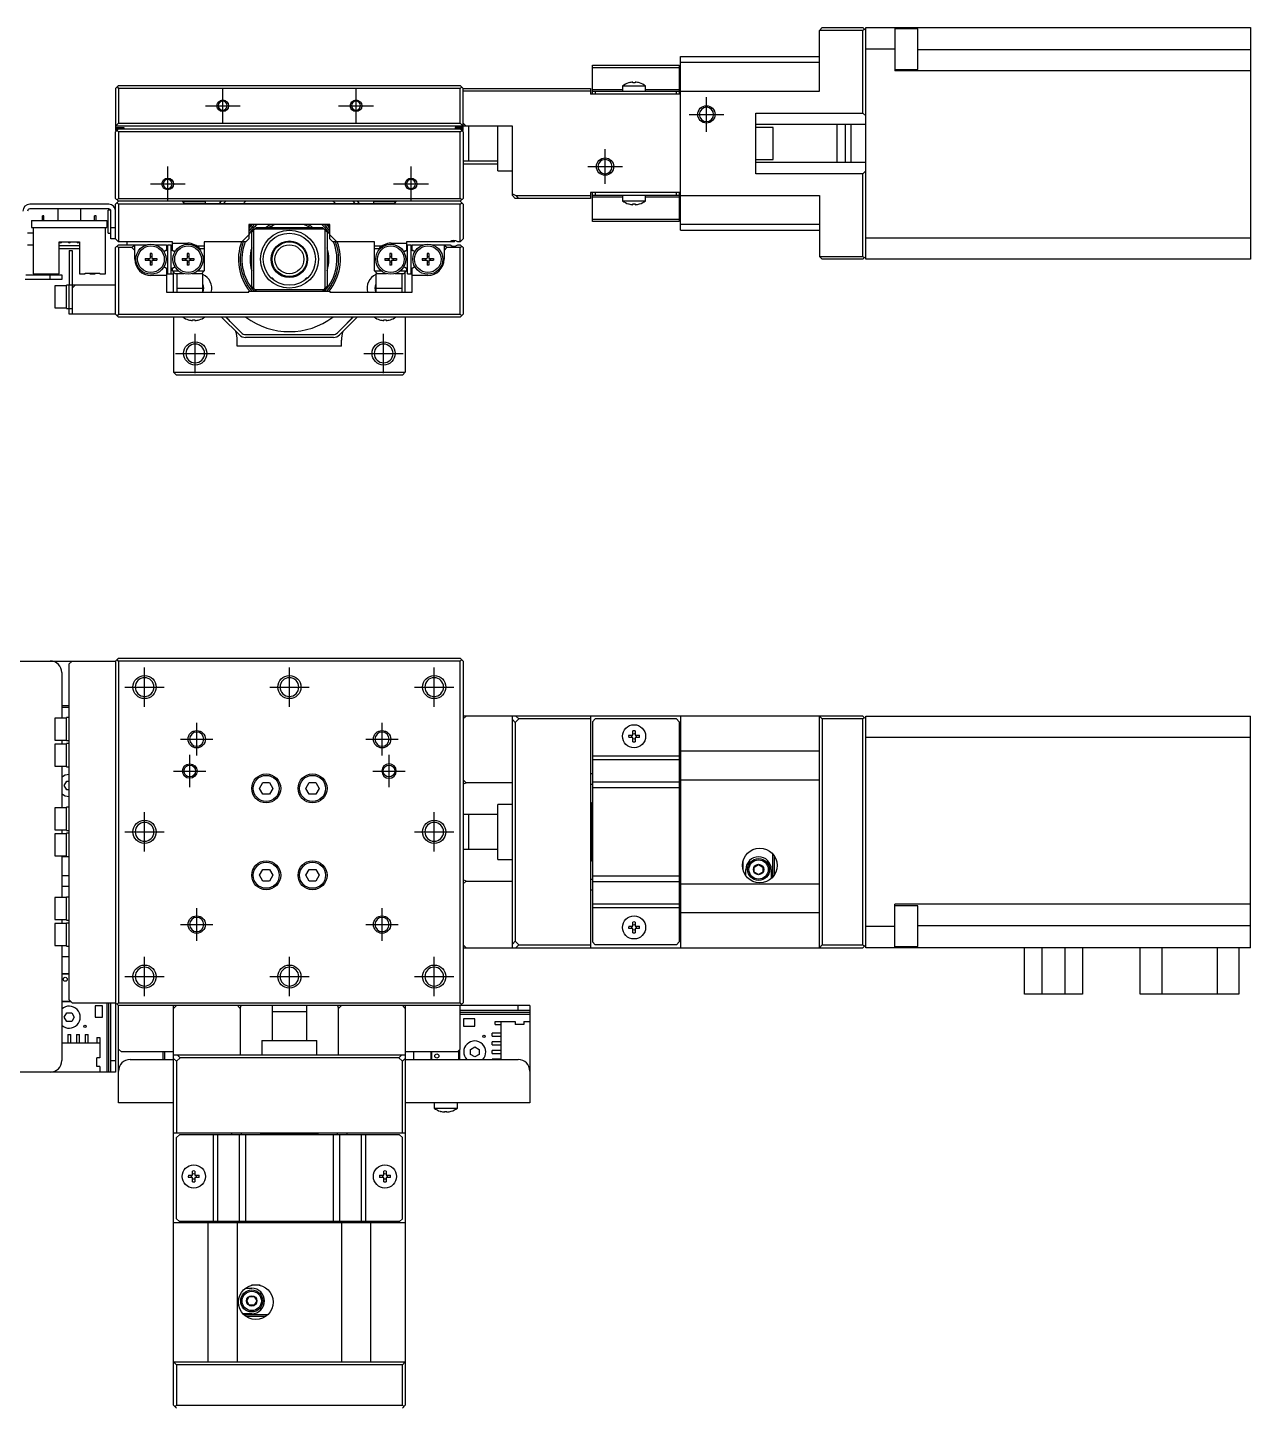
# Model space of a CAD drawing. Extents: x 0 to 697, y -8 to 431.
# Drawn here: x 106.3 to 317.4, y 192.5 to 430.7 of the extents above; entities that cross this region are included whole.
import ezdxf

# ---------------------------------------------------------------- set-up
doc = ezdxf.new("R2010")
doc.units = 0
doc.header["$LTSCALE"] = 0.5
doc.linetypes.add('CENTER', pattern=[50.8, 31.75, -6.35, 6.35, -6.35])
for name, color, linetype in [('MSM_CENTER', 1, 'CENTER'), ('MSM_CONTINUOUS', 7, 'CONTINUOUS'), ('MSM_NARROW', 5, 'CONTINUOUS')]:
    doc.layers.add(name, color=color, linetype=linetype)

msp = doc.modelspace()

# ---------------------------------------------------------------- linework, layer by layer
at = {"layer": 'MSM_CENTER'}
for p, q in [((140.02, 414.23), (140.02, 420.23)), ((163.02, 414.23), (163.02, 420.23)), ((137.02, 417.23), (143.02, 417.23)), ((160.02, 417.23), (166.02, 417.23)), ((223.52, 412.73), (223.52, 418.73)), ((220.52, 415.73), (226.52, 415.73)), ((206.02, 403.73), (206.02, 409.73)), ((130.52, 400.73), (130.52, 406.73)), ((172.52, 400.73), (172.52, 406.73)), ((203.02, 406.73), (209.02, 406.73)), ((127.52, 403.73), (133.52, 403.73)), ((169.52, 403.73), (175.52, 403.73)), ((135.26, 371.06), (135.26, 377.86)), ((167.79, 371.06), (167.79, 377.86)), ((131.86, 374.46), (138.66, 374.46)), ((164.39, 374.46), (171.19, 374.46)), ((126.52, 313.46), (126.52, 320.26)), ((151.52, 313.46), (151.52, 320.26)), ((176.52, 313.46), (176.52, 320.26)), ((123.12, 316.86), (129.92, 316.86)), ((148.12, 316.86), (154.92, 316.86)), ((173.12, 316.86), (179.92, 316.86)), ((135.52, 305.06), (135.52, 310.66)), ((167.52, 305.06), (167.52, 310.66)), ((132.72, 307.86), (138.32, 307.86)), ((164.72, 307.86), (170.32, 307.86)), ((134.32, 299.56), (134.32, 305.16)), ((168.72, 299.56), (168.72, 305.16)), ((131.52, 302.36), (137.12, 302.36)), ((165.92, 302.36), (171.52, 302.36)), ((126.52, 288.46), (126.52, 295.26)), ((176.52, 288.46), (176.52, 295.26)), ((123.12, 291.86), (129.92, 291.86)), ((173.12, 291.86), (179.92, 291.86)), ((135.52, 273.06), (135.52, 278.66)), ((167.52, 273.06), (167.52, 278.66)), ((132.72, 275.86), (138.32, 275.86)), ((164.72, 275.86), (170.32, 275.86)), ((126.52, 263.46), (126.52, 270.26)), ((151.52, 263.46), (151.52, 270.26)), ((176.52, 263.46), (176.52, 270.26)), ((123.12, 266.86), (129.92, 266.86)), ((148.12, 266.86), (154.92, 266.86)), ((173.12, 266.86), (179.92, 266.86))]:
    msp.add_line(p, q, dxfattribs=at)
at = {"layer": 'MSM_CONTINUOUS'}
for p, q in [((243.52, 430.73), (243.02, 430.23)), ((250.52, 430.23), (243.02, 430.23)), ((243.02, 419.73), (243.02, 430.23)), ((243.52, 430.73), (250.52, 430.73)), ((251.02, 430.23), (250.52, 430.73)), ((250.52, 430.23), (250.77, 430.48)), ((250.52, 415.98), (250.52, 430.23)), ((251.02, 390.73), (251.02, 430.73)), ((251.02, 430.73), (317.42, 430.73)), ((256.02, 430.73), (256.02, 423.24)), ((260.02, 430.49), (256.02, 430.49)), ((260.02, 423.49), (260.02, 430.49)), ((317.42, 430.73), (317.42, 390.73)), ((256.02, 427.03), (251.02, 427.03)), ((260.02, 426.94), (317.42, 426.94)), ((203.82, 419.23), (203.82, 424.23)), ((203.82, 424.23), (218.82, 424.23)), ((218.82, 424.23), (218.82, 419.23)), ((219.02, 395.73), (219.02, 425.73)), ((219.02, 425.73), (243.02, 425.73)), ((219.02, 424.73), (243.02, 424.73)), ((218.82, 423.79), (203.82, 423.79)), ((256.02, 423.49), (260.02, 423.49)), ((317.42, 423.24), (256.02, 423.24)), ((121.52, 420.23), (122.02, 420.73)), ((121.52, 420.23), (121.52, 413.03)), ((121.77, 420.48), (122.02, 420.23)), ((122.02, 420.73), (181.02, 420.73)), ((122.02, 420.23), (122.02, 414.23)), ((181.02, 420.23), (122.02, 420.23)), ((181.52, 420.23), (181.02, 420.73)), ((181.02, 420.23), (181.27, 420.48)), ((181.02, 414.23), (181.02, 420.23)), ((181.52, 413.03), (181.52, 420.23)), ((181.52, 420.23), (203.52, 420.23)), ((203.52, 419.73), (181.52, 419.73)), ((203.52, 420.23), (203.52, 419.23)), ((203.82, 420.02), (209.02, 420.02)), ((203.82, 419.73), (218.82, 419.73)), ((204.32, 419.73), (204.32, 419.23)), ((213.02, 420.62), (209.02, 420.62)), ((209.02, 420.62), (209.02, 419.73)), ((210.1, 421.18), (210.07, 421.18)), ((210.82, 421.18), (210.82, 421.31)), ((211.22, 421.18), (210.82, 421.18)), ((211.22, 421.31), (211.22, 421.18)), ((211.97, 421.18), (211.95, 421.18)), ((213.02, 419.73), (213.02, 420.62)), ((213.02, 420.02), (218.82, 420.02)), ((218.32, 419.23), (218.32, 419.73)), ((219.02, 419.73), (243.02, 419.73)), ((219.02, 419.23), (203.52, 419.23)), ((232.02, 415.98), (250.52, 415.98)), ((232.02, 405.48), (232.02, 415.98)), ((251.02, 415.48), (250.52, 415.98)), ((122.02, 414.23), (121.52, 413.73)), ((190.02, 413.73), (121.52, 413.73)), ((121.52, 413.5), (122.92, 413.5)), ((121.52, 412.73), (122.02, 413.23)), ((121.62, 412.93), (121.52, 413.03)), ((121.52, 401.23), (121.52, 412.73)), ((121.62, 412.83), (121.62, 413.03)), ((121.77, 412.98), (122.02, 412.73)), ((122.62, 413.33), (121.92, 413.33)), ((121.92, 413.33), (121.92, 413.13)), ((122.02, 414.23), (181.02, 414.23)), ((122.02, 413.23), (181.02, 413.23)), ((122.02, 412.73), (122.02, 401.23)), ((181.02, 412.73), (122.02, 412.73)), ((122.62, 413.23), (122.62, 413.33)), ((122.92, 413.5), (122.92, 413.23)), ((181.52, 413.5), (180.12, 413.5)), ((180.12, 413.5), (180.12, 413.23)), ((181.12, 413.33), (180.42, 413.33)), ((180.42, 413.33), (180.42, 413.23)), ((181.52, 413.73), (181.02, 414.23)), ((181.52, 412.73), (181.02, 413.23)), ((181.02, 412.73), (181.27, 412.98)), ((181.02, 401.23), (181.02, 412.73)), ((181.12, 413.13), (181.12, 413.33)), ((181.52, 413.03), (181.42, 412.93)), ((181.42, 413.03), (181.42, 412.83)), ((182.02, 413.73), (181.52, 414.23)), ((181.52, 412.73), (181.52, 401.23)), ((182.52, 407.73), (182.52, 413.73)), ((187.52, 405.98), (187.52, 413.73)), ((190.02, 401.73), (190.02, 413.73)), ((251.02, 413.98), (232.02, 413.98)), ((235.02, 413.48), (232.02, 413.48)), ((235.02, 407.98), (235.02, 413.48)), ((246.02, 413.98), (246.02, 407.48)), ((247.52, 407.48), (247.52, 413.98)), ((248.52, 407.48), (248.52, 413.98)), ((181.52, 407.73), (187.52, 407.73)), ((232.02, 407.98), (235.02, 407.98)), ((232.02, 407.48), (251.02, 407.48)), ((181.52, 407.23), (187.52, 407.23)), ((187.52, 405.98), (190.02, 405.98)), ((250.52, 405.48), (232.02, 405.48)), ((250.52, 405.48), (251.02, 405.98)), ((250.52, 391.23), (250.52, 405.48)), ((122.02, 400.73), (121.52, 401.23)), ((121.52, 400.23), (122.02, 400.73)), ((122.02, 401.23), (121.77, 400.98)), ((121.77, 400.48), (122.02, 400.23)), ((122.02, 401.23), (181.02, 401.23)), ((181.02, 400.73), (122.02, 400.73)), ((133.02, 400.73), (133.37, 400.38)), ((137.02, 400.62), (133.13, 400.62)), ((133.37, 400.38), (169.67, 400.38)), ((137.02, 400.38), (137.02, 400.62)), ((139.47, 400.38), (139.82, 400.73)), ((140.52, 400.73), (140.17, 400.38)), ((162.87, 400.38), (162.52, 400.73)), ((163.23, 400.73), (163.58, 400.38)), ((169.92, 400.62), (166.02, 400.62)), ((166.02, 400.62), (166.02, 400.38)), ((169.67, 400.38), (170.02, 400.73)), ((181.27, 400.98), (181.02, 401.23)), ((181.02, 400.73), (181.52, 401.23)), ((181.02, 400.73), (181.52, 400.23)), ((181.02, 400.23), (181.27, 400.48)), ((190.02, 402.03), (190.64, 401.73)), ((190.52, 401.23), (190.02, 401.73)), ((203.52, 401.23), (190.52, 401.23)), ((190.64, 401.73), (203.52, 401.73)), ((190.64, 401.73), (191.14, 401.23)), ((219.02, 402.23), (203.52, 402.23)), ((203.52, 402.23), (203.52, 401.23)), ((203.82, 397.23), (203.82, 402.23)), ((218.82, 401.73), (203.82, 401.73)), ((209.02, 401.43), (203.82, 401.43)), ((204.32, 402.23), (204.32, 401.73)), ((209.02, 401.73), (209.02, 400.83)), ((209.02, 400.83), (213.02, 400.83)), ((210.07, 400.27), (210.1, 400.27)), ((210.82, 400.27), (211.22, 400.27)), ((210.82, 400.14), (210.82, 400.27)), ((211.22, 400.27), (211.22, 400.14)), ((211.95, 400.27), (211.97, 400.27)), ((213.02, 400.83), (213.02, 401.73)), ((218.82, 401.43), (213.02, 401.43)), ((218.32, 401.73), (218.32, 402.23)), ((218.82, 402.23), (218.82, 397.23)), ((219.02, 401.73), (243.02, 401.73)), ((243.02, 401.73), (243.02, 391.23)), ((120.32, 400.23), (106.72, 400.23)), ((120.32, 399.43), (106.72, 399.43)), ((108.9, 397.43), (108.9, 398.23)), ((109.15, 398.23), (108.9, 398.23)), ((109.15, 397.43), (109.15, 398.23)), ((111.52, 399.43), (111.52, 397.43)), ((115.52, 397.43), (115.52, 399.43)), ((117.9, 397.43), (117.9, 398.23)), ((118.15, 398.23), (117.9, 398.23)), ((118.15, 397.43), (118.15, 398.23)), ((120.22, 395.23), (120.22, 399.23)), ((120.67, 399.23), (120.22, 399.23)), ((120.72, 394.23), (120.72, 399.03)), ((121.52, 394.23), (121.52, 400.23)), ((122.02, 400.23), (122.02, 393.73)), ((181.02, 400.23), (122.02, 400.23)), ((181.02, 393.73), (181.02, 400.23)), ((181.52, 400.23), (181.52, 394.23)), ((107.02, 397.43), (107.02, 396.23)), ((107.02, 397.43), (120.02, 397.43)), ((107.02, 396.23), (120.02, 396.23)), ((107.27, 396.23), (107.27, 388.23)), ((119.77, 388.23), (119.77, 396.23)), ((120.02, 397.43), (120.02, 396.23)), ((120.72, 396.23), (121.52, 396.23)), ((158.52, 396.73), (144.52, 396.73)), ((144.52, 396.73), (144.52, 394.23)), ((145.02, 395.43), (145.32, 395.73)), ((145.52, 395.93), (145.32, 395.73)), ((145.32, 395.73), (145.32, 385.73)), ((145.52, 395.93), (145.82, 396.23)), ((157.52, 395.93), (145.52, 395.93)), ((145.82, 396.23), (157.22, 396.23)), ((157.22, 396.23), (157.52, 395.93)), ((157.72, 395.73), (157.52, 395.93)), ((157.72, 385.73), (157.72, 395.73)), ((157.72, 395.73), (158.02, 395.43)), ((158.52, 394.23), (158.52, 396.73)), ((203.82, 397.67), (218.82, 397.67)), ((218.82, 397.23), (203.82, 397.23)), ((243.02, 396.73), (219.02, 396.73)), ((219.02, 395.73), (243.02, 395.73)), ((107.27, 395.23), (106.32, 395.23)), ((106.32, 393.23), (107.27, 393.23)), ((111.77, 393.73), (115.27, 393.73)), ((111.77, 388.23), (111.77, 393.73)), ((115.27, 393.73), (115.27, 388.23)), ((120.22, 395.23), (120.72, 395.23)), ((121.52, 394.23), (120.72, 394.23)), ((122.02, 393.73), (121.52, 394.23)), ((121.52, 392.73), (122.02, 393.23)), ((131.32, 393.73), (122.02, 393.73)), ((122.02, 393.23), (126.91, 393.23)), ((123.52, 393.23), (123.52, 393.73)), ((124.82, 390.73), (124.82, 393.23)), ((128.34, 393.23), (130.32, 393.23)), ((130.32, 393.23), (130.32, 392.28)), ((130.52, 388.23), (130.52, 393.23)), ((130.52, 393.23), (131.12, 393.23)), ((131.12, 388.23), (131.12, 393.23)), ((131.32, 392.28), (131.32, 393.73)), ((131.32, 393.5), (133.98, 393.5)), ((144.02, 393.73), (136.82, 393.73)), ((136.82, 393.73), (136.82, 388.73)), ((143.32, 393.73), (144.52, 394.93)), ((144.52, 394.23), (144.02, 393.73)), ((145.02, 386.03), (145.02, 395.43)), ((158.02, 395.43), (158.02, 386.03)), ((158.52, 394.93), (159.73, 393.73)), ((159.02, 393.73), (158.52, 394.23)), ((166.22, 393.73), (159.02, 393.73)), ((166.22, 388.73), (166.22, 393.73)), ((169.07, 393.5), (171.72, 393.5)), ((180.02, 393.73), (171.72, 393.73)), ((171.72, 393.73), (171.72, 392.28)), ((171.92, 388.23), (171.92, 393.23)), ((171.92, 393.23), (172.52, 393.23)), ((172.52, 388.23), (172.52, 393.23)), ((172.72, 392.28), (172.72, 393.23)), ((172.72, 393.23), (174.71, 393.23)), ((176.14, 393.23), (179.26, 393.23)), ((178.22, 393.23), (178.22, 390.73)), ((180.02, 393.73), (180.02, 393.97)), ((181.02, 393.73), (180.59, 393.73)), ((180.59, 393.23), (181.02, 393.23)), ((181.52, 394.23), (181.02, 393.73)), ((181.02, 393.23), (181.52, 392.73)), ((251.02, 394.43), (317.42, 394.43)), ((115.27, 393.03), (111.77, 393.03)), ((115.27, 392.53), (111.77, 392.53)), ((113.52, 392.23), (114.02, 392.23)), ((113.52, 392.23), (113.52, 386.23)), ((114.02, 392.23), (114.02, 381.23)), ((121.52, 381.23), (121.52, 392.73)), ((121.77, 392.98), (122.02, 392.73)), ((122.02, 392.73), (122.02, 381.23)), ((124.32, 392.73), (122.02, 392.73)), ((124.82, 393.08), (124.32, 392.73)), ((124.32, 392.73), (124.82, 392.23)), ((126.62, 390.87), (127.42, 390.87)), ((126.62, 390.87), (126.62, 390.58)), ((127.15, 390.87), (127.15, 390.58)), ((127.77, 391.73), (127.48, 391.73)), ((127.48, 391.73), (127.48, 390.93)), ((127.48, 391.2), (127.77, 391.2)), ((127.77, 391.73), (127.77, 390.93)), ((127.83, 390.87), (128.62, 390.87)), ((128.09, 390.58), (128.09, 390.87)), ((128.62, 390.87), (128.62, 390.58)), ((130.32, 392.28), (130.03, 392.11)), ((130.32, 393.03), (130.52, 393.03)), ((131.12, 393.03), (131.32, 393.03)), ((131.32, 392.28), (131.55, 392.15)), ((131.52, 392.15), (131.52, 392.16)), ((133.02, 390.87), (133.82, 390.87)), ((133.02, 390.87), (133.02, 390.58)), ((133.55, 390.87), (133.55, 390.58)), ((134.17, 391.73), (133.88, 391.73)), ((133.88, 391.73), (133.88, 390.93)), ((133.88, 391.2), (134.17, 391.2)), ((134.17, 391.73), (134.17, 390.93)), ((134.23, 390.87), (135.02, 390.87)), ((134.49, 390.58), (134.49, 390.87)), ((135.02, 390.87), (135.02, 390.58)), ((135.54, 393.03), (136.82, 393.03)), ((136.82, 392.53), (136.1, 392.53)), ((166.22, 393.03), (167.51, 393.03)), ((166.95, 392.53), (166.22, 392.53)), ((168.02, 390.87), (168.82, 390.87)), ((168.02, 390.87), (168.02, 390.58)), ((168.55, 390.87), (168.55, 390.58)), ((169.17, 391.73), (168.88, 391.73)), ((168.88, 391.73), (168.88, 390.93)), ((168.88, 391.2), (169.17, 391.2)), ((169.17, 391.73), (169.17, 390.93)), ((169.23, 390.87), (170.02, 390.87)), ((169.49, 390.58), (169.49, 390.87)), ((170.02, 390.87), (170.02, 390.58)), ((171.5, 392.15), (171.72, 392.28)), ((171.52, 392.15), (171.52, 392.16)), ((173.02, 392.11), (172.72, 392.28)), ((174.42, 390.87), (175.22, 390.87)), ((174.42, 390.87), (174.42, 390.58)), ((174.95, 390.87), (174.95, 390.58)), ((175.57, 391.73), (175.28, 391.73)), ((175.28, 391.73), (175.28, 390.93)), ((175.28, 391.2), (175.57, 391.2)), ((175.57, 391.73), (175.57, 390.93)), ((175.63, 390.87), (176.42, 390.87)), ((175.89, 390.58), (175.89, 390.87)), ((176.42, 390.87), (176.42, 390.58)), ((178.72, 392.73), (178.22, 393.08)), ((178.22, 392.23), (178.72, 392.73)), ((181.02, 392.73), (178.72, 392.73)), ((181.02, 392.73), (181.27, 392.98)), ((181.02, 381.23), (181.02, 392.73)), ((181.52, 392.73), (181.52, 381.23)), ((243.02, 391.23), (250.52, 391.23)), ((243.02, 391.23), (243.52, 390.73)), ((250.52, 390.73), (243.52, 390.73)), ((250.77, 390.98), (250.52, 391.23)), ((250.52, 390.73), (251.02, 391.23)), ((317.42, 390.73), (251.02, 390.73)), ((126.62, 390.58), (127.42, 390.58)), ((127.48, 390.52), (127.48, 389.73)), ((127.48, 390.26), (127.77, 390.26)), ((127.77, 389.73), (127.48, 389.73)), ((127.77, 390.52), (127.77, 389.73)), ((127.83, 390.58), (128.62, 390.58)), ((130.03, 389.35), (130.32, 389.18)), ((130.32, 389.18), (130.32, 385.03)), ((131.55, 389.31), (131.32, 389.18)), ((131.32, 388.73), (131.32, 389.18)), ((131.32, 388.73), (132.36, 388.73)), ((131.82, 388.23), (131.32, 388.73)), ((131.52, 389.29), (131.52, 389.3)), ((131.52, 385.03), (131.52, 388.53)), ((133.02, 390.58), (133.82, 390.58)), ((133.88, 390.52), (133.88, 389.73)), ((133.88, 390.26), (134.17, 390.26)), ((134.17, 389.73), (133.88, 389.73)), ((134.17, 390.52), (134.17, 389.73)), ((134.23, 390.58), (135.02, 390.58)), ((135.69, 388.73), (136.82, 388.73)), ((136.82, 388.73), (136.32, 388.23)), ((166.22, 388.73), (167.36, 388.73)), ((166.72, 388.23), (166.22, 388.73)), ((168.02, 390.58), (168.82, 390.58)), ((168.88, 390.52), (168.88, 389.73)), ((168.88, 390.26), (169.17, 390.26)), ((169.17, 389.73), (168.88, 389.73)), ((169.17, 390.52), (169.17, 389.73)), ((169.23, 390.58), (170.02, 390.58)), ((170.69, 388.73), (171.72, 388.73)), ((171.72, 388.73), (171.22, 388.23)), ((171.72, 389.18), (171.5, 389.31)), ((171.52, 389.29), (171.52, 389.3)), ((171.52, 385.03), (171.52, 388.53)), ((171.72, 389.18), (171.72, 388.73)), ((172.72, 389.18), (173.02, 389.35)), ((172.72, 385.03), (172.72, 389.18)), ((174.42, 390.58), (175.22, 390.58)), ((175.28, 390.52), (175.28, 389.73)), ((175.28, 390.26), (175.57, 390.26)), ((175.57, 389.73), (175.28, 389.73)), ((175.57, 390.52), (175.57, 389.73)), ((175.63, 390.58), (176.42, 390.58)), ((112.22, 387.23), (105.92, 387.23)), ((106.02, 388.03), (112.22, 388.03)), ((107.27, 388.23), (111.77, 388.23)), ((110.22, 387.23), (110.22, 388.03)), ((111.02, 386.13), (111.02, 382.33)), ((113.02, 386.13), (111.02, 386.13)), ((112.22, 388.03), (112.22, 387.23)), ((113.02, 382.23), (113.02, 386.23)), ((121.52, 386.23), (113.02, 386.23)), ((113.52, 382.23), (113.52, 386.23)), ((114.02, 385.73), (114.52, 386.23)), ((115.27, 388.23), (116.27, 388.23)), ((116.27, 388.23), (116.27, 388.33)), ((116.27, 388.33), (118.77, 388.33)), ((117.07, 388.33), (117.07, 388.23)), ((117.07, 388.23), (117.97, 388.23)), ((117.45, 388.33), (117.45, 388.23)), ((117.6, 388.33), (117.6, 388.23)), ((117.97, 388.33), (117.97, 388.23)), ((118.77, 388.23), (118.77, 388.33)), ((118.77, 388.23), (119.77, 388.23)), ((130.32, 387.93), (127.62, 387.93)), ((130.32, 388.23), (131.52, 388.23)), ((133.31, 388.23), (131.82, 388.23)), ((132.07, 388.23), (132.07, 385.03)), ((136.57, 388.23), (134.74, 388.23)), ((136.57, 385.03), (136.57, 388.23)), ((145.82, 385.23), (145.02, 386.03)), ((148.36, 387.53), (148.55, 387.53)), ((148.77, 387.3), (148.55, 387.53)), ((148.77, 387.3), (148.61, 387.3)), ((148.77, 387.16), (148.77, 387.3)), ((154.5, 387.53), (154.27, 387.3)), ((154.44, 387.3), (154.27, 387.3)), ((154.27, 387.3), (154.27, 387.16)), ((154.5, 387.53), (154.69, 387.53)), ((158.02, 386.03), (157.72, 385.73)), ((168.31, 388.23), (166.47, 388.23)), ((166.47, 388.23), (166.47, 385.03)), ((171.22, 388.23), (169.74, 388.23)), ((170.97, 385.03), (170.97, 388.23)), ((171.92, 388.23), (172.52, 388.23)), ((175.42, 387.93), (172.72, 387.93)), ((130.32, 385.03), (144.52, 385.03)), ((132.07, 385.73), (136.57, 385.73)), ((144.52, 385.03), (144.52, 385.23)), ((144.52, 385.23), (158.52, 385.23)), ((145.52, 385.53), (157.52, 385.53)), ((157.52, 385.53), (157.22, 385.23)), ((157.52, 385.53), (157.72, 385.73)), ((158.52, 385.23), (158.52, 385.03)), ((158.52, 385.03), (172.72, 385.03)), ((166.47, 385.73), (170.97, 385.73)), ((111.02, 382.33), (113.02, 382.33)), ((113.02, 382.23), (114.02, 382.23)), ((113.52, 381.23), (113.52, 382.23)), ((121.52, 381.23), (113.52, 381.23)), ((122.02, 380.73), (121.52, 381.23)), ((122.02, 381.23), (121.77, 380.98)), ((122.02, 381.23), (181.02, 381.23)), ((181.27, 380.98), (181.02, 381.23)), ((181.52, 381.23), (181.02, 380.73)), ((181.02, 380.73), (122.02, 380.73)), ((131.52, 380.73), (131.52, 371.23)), ((134.07, 380.27), (134.1, 380.27)), ((134.82, 380.27), (135.22, 380.27)), ((134.82, 380.14), (134.82, 380.27)), ((135.22, 380.27), (135.22, 380.14)), ((135.95, 380.27), (135.97, 380.27)), ((142.88, 377.67), (139.82, 380.73)), ((140.52, 380.73), (143.23, 378.02)), ((159.82, 378.02), (162.52, 380.73)), ((163.23, 380.73), (160.17, 377.67)), ((167.07, 380.27), (167.1, 380.27)), ((167.82, 380.27), (168.22, 380.27)), ((167.82, 380.14), (167.82, 380.27)), ((168.22, 380.27), (168.22, 380.14)), ((168.95, 380.27), (168.97, 380.27)), ((171.52, 380.73), (171.52, 371.23)), ((142.52, 375.73), (142.52, 376.73)), ((143.94, 377.73), (159.11, 377.73)), ((159.11, 377.23), (143.94, 377.23)), ((160.52, 375.73), (160.52, 376.73)), ((160.52, 375.73), (142.52, 375.73)), ((132.02, 370.73), (131.52, 371.23)), ((131.52, 371.23), (171.52, 371.23)), ((171.02, 370.73), (132.02, 370.73)), ((171.52, 371.23), (171.02, 370.73)), ((122.02, 321.86), (121.52, 321.36)), ((122.02, 321.86), (181.02, 321.86)), ((181.52, 321.36), (181.02, 321.86)), ((104.72, 321.36), (121.52, 321.36)), ((112.22, 319.36), (112.22, 311.51)), ((114.02, 321.36), (113.52, 320.86)), ((113.52, 262.86), (113.52, 320.86)), ((121.52, 321.36), (121.52, 250.36)), ((122.02, 321.36), (121.77, 321.61)), ((122.02, 321.36), (122.02, 262.36)), ((181.02, 321.36), (122.02, 321.36)), ((181.27, 321.61), (181.02, 321.36)), ((181.02, 262.36), (181.02, 321.36)), ((181.52, 321.36), (181.52, 262.36)), ((112.22, 313.66), (113.52, 313.66)), ((112.22, 313.36), (113.52, 313.36)), ((111.02, 311.51), (111.02, 307.71)), ((113.02, 311.51), (111.02, 311.51)), ((113.02, 307.61), (113.02, 311.61)), ((113.52, 311.61), (113.02, 311.61)), ((250.52, 311.86), (181.52, 311.86)), ((181.52, 311.36), (182.02, 311.86)), ((190.02, 271.86), (190.02, 311.86)), ((190.52, 310.75), (190.02, 311.25)), ((191.14, 311.36), (190.52, 310.75)), ((190.52, 310.75), (190.52, 272.97)), ((190.64, 311.86), (191.14, 311.36)), ((203.52, 311.36), (191.14, 311.36)), ((203.52, 311.86), (203.52, 271.86)), ((204.32, 311.36), (203.82, 310.86)), ((203.82, 310.86), (203.82, 272.86)), ((218.32, 311.36), (204.32, 311.36)), ((218.82, 310.86), (218.32, 311.36)), ((218.82, 310.86), (218.82, 272.86)), ((219.02, 311.86), (219.02, 271.86)), ((243.02, 311.86), (243.52, 311.36)), ((243.02, 271.86), (243.02, 311.86)), ((250.52, 311.36), (243.52, 311.36)), ((243.52, 311.36), (243.52, 272.36)), ((251.02, 311.36), (250.52, 311.86)), ((250.52, 311.36), (250.77, 311.61)), ((250.52, 272.36), (250.52, 311.36)), ((251.02, 271.86), (251.02, 311.86)), ((251.02, 311.86), (317.42, 311.86)), ((317.42, 271.86), (317.42, 311.86)), ((111.02, 307.71), (113.02, 307.71)), ((112.22, 307.71), (112.22, 307.01)), ((113.02, 307.61), (113.52, 307.61)), ((210.1, 308.56), (210.82, 308.56)), ((210.82, 308.16), (210.1, 308.16)), ((210.82, 308.56), (210.82, 309.29)), ((210.82, 307.43), (210.82, 308.16)), ((211.22, 309.29), (211.22, 308.56)), ((211.22, 308.56), (211.95, 308.56)), ((211.22, 308.16), (211.22, 307.43)), ((211.95, 308.16), (211.22, 308.16)), ((317.42, 308.16), (251.02, 308.16)), ((111.02, 307.01), (111.02, 303.21)), ((113.02, 307.01), (111.02, 307.01)), ((113.02, 303.11), (113.02, 307.11)), ((113.52, 307.11), (113.02, 307.11)), ((203.82, 304.98), (218.82, 304.98)), ((219.02, 305.86), (243.02, 305.86)), ((111.02, 303.21), (113.02, 303.21)), ((112.22, 303.21), (112.22, 296.01)), ((113.02, 303.11), (113.52, 303.11)), ((218.82, 304.27), (203.82, 304.27)), ((112.66, 299.86), (113.09, 300.61)), ((113.09, 300.61), (113.52, 300.61)), ((146.37, 299.36), (146.95, 300.36)), ((146.95, 300.36), (148.1, 300.36)), ((148.1, 300.36), (148.68, 299.36)), ((154.37, 299.36), (154.95, 300.36)), ((154.95, 300.36), (156.1, 300.36)), ((156.1, 300.36), (156.68, 299.36)), ((182.02, 300.34), (181.52, 300.84)), ((181.52, 300.16), (182.02, 300.34)), ((190.02, 300.34), (182.02, 300.34)), ((203.82, 301.86), (203.52, 301.86)), ((203.82, 300.5), (218.82, 300.5)), ((219.02, 301.86), (218.82, 301.86)), ((219.02, 300.86), (243.02, 300.86)), ((113.09, 299.11), (112.66, 299.86)), ((113.52, 299.11), (113.09, 299.11)), ((146.95, 298.36), (146.37, 299.36)), ((148.1, 298.36), (146.95, 298.36)), ((148.68, 299.36), (148.1, 298.36)), ((154.95, 298.36), (154.37, 299.36)), ((156.1, 298.36), (154.95, 298.36)), ((156.68, 299.36), (156.1, 298.36)), ((203.52, 300.11), (203.82, 300.11)), ((218.82, 299.44), (203.82, 299.44)), ((218.86, 299.74), (218.82, 299.74)), ((218.82, 298.68), (218.86, 298.68)), ((218.82, 298.1), (218.86, 298.1)), ((218.86, 283.98), (218.86, 299.74)), ((219.02, 299.13), (218.86, 299.13)), ((111.02, 296.01), (111.02, 292.21)), ((113.02, 296.01), (111.02, 296.01)), ((113.02, 292.11), (113.02, 296.11)), ((113.52, 296.11), (113.02, 296.11)), ((187.52, 287.11), (187.52, 296.61)), ((190.02, 296.61), (187.52, 296.61)), ((203.72, 296.86), (203.52, 296.66)), ((203.72, 296.86), (203.72, 286.86)), ((203.82, 296.86), (203.72, 296.86)), ((219.02, 296.63), (218.86, 296.63)), ((187.52, 294.86), (181.52, 294.86)), ((182.52, 288.86), (182.52, 294.86)), ((218.86, 294.13), (219.02, 294.13)), ((111.02, 292.21), (113.02, 292.21)), ((111.02, 291.51), (111.02, 287.71)), ((113.02, 291.51), (111.02, 291.51)), ((112.22, 292.21), (112.22, 291.51)), ((113.02, 292.11), (113.52, 292.11)), ((113.02, 287.61), (113.02, 291.61)), ((113.52, 291.61), (113.02, 291.61)), ((181.52, 288.86), (187.52, 288.86)), ((219.02, 289.58), (218.86, 289.58)), ((111.02, 287.71), (113.02, 287.71)), ((112.22, 287.71), (112.22, 280.51)), ((113.52, 287.52), (112.22, 287.52)), ((113.02, 287.61), (113.52, 287.61)), ((187.52, 287.11), (190.02, 287.11)), ((203.52, 287.06), (203.72, 286.86)), ((203.72, 286.86), (203.82, 286.86)), ((218.86, 287.08), (219.02, 287.08)), ((229.82, 286.83), (229.82, 285.29)), ((231.77, 285.79), (232.52, 286.22)), ((232.52, 286.22), (233.27, 285.79)), ((234.92, 288.1), (234.92, 284.02)), ((235.22, 287.72), (235.22, 284.4)), ((112.22, 284.32), (113.52, 284.32)), ((146.37, 284.36), (146.95, 285.36)), ((146.95, 283.36), (146.37, 284.36)), ((146.95, 285.36), (148.1, 285.36)), ((148.1, 285.36), (148.68, 284.36)), ((148.68, 284.36), (148.1, 283.36)), ((154.37, 284.36), (154.95, 285.36)), ((154.95, 283.36), (154.37, 284.36)), ((154.95, 285.36), (156.1, 285.36)), ((156.1, 285.36), (156.68, 284.36)), ((156.68, 284.36), (156.1, 283.36)), ((182.02, 283.37), (181.52, 283.55)), ((203.82, 283.61), (203.52, 283.61)), ((203.82, 284.27), (218.82, 284.27)), ((218.82, 285.62), (218.86, 285.62)), ((218.82, 285.03), (218.86, 285.03)), ((218.82, 283.98), (218.86, 283.98)), ((218.86, 284.58), (219.02, 284.58)), ((230.32, 284.26), (230.32, 285.36)), ((231.77, 284.92), (231.77, 285.79)), ((232.52, 284.49), (231.77, 284.92)), ((233.27, 284.92), (232.52, 284.49)), ((233.27, 285.79), (233.27, 284.92)), ((234.72, 285.36), (234.72, 283.82)), ((113.52, 282.44), (112.22, 282.44)), ((148.1, 283.36), (146.95, 283.36)), ((156.1, 283.36), (154.95, 283.36)), ((181.52, 282.87), (182.02, 283.37)), ((182.02, 283.37), (190.02, 283.37)), ((203.52, 281.86), (203.82, 281.86)), ((218.82, 283.21), (203.82, 283.21)), ((218.82, 281.86), (219.02, 281.86)), ((219.02, 282.86), (243.02, 282.86)), ((111.02, 280.51), (111.02, 276.71)), ((113.02, 280.51), (111.02, 280.51)), ((113.02, 276.61), (113.02, 280.61)), ((113.52, 280.61), (113.02, 280.61)), ((203.82, 279.44), (218.82, 279.44)), ((256.02, 271.86), (256.02, 279.35)), ((317.42, 279.35), (256.02, 279.35)), ((260.02, 279.09), (256.02, 279.09)), ((260.02, 272.09), (260.02, 279.09)), ((111.02, 276.71), (113.02, 276.71)), ((112.22, 276.71), (112.22, 276.01)), ((113.02, 276.61), (113.52, 276.61)), ((218.82, 278.74), (203.82, 278.74)), ((243.02, 277.86), (219.02, 277.86)), ((111.02, 276.01), (111.02, 272.21)), ((113.02, 276.01), (111.02, 276.01)), ((113.02, 272.11), (113.02, 276.11)), ((113.52, 276.11), (113.02, 276.11)), ((210.1, 275.56), (210.82, 275.56)), ((210.82, 275.16), (210.1, 275.16)), ((210.82, 275.56), (210.82, 276.29)), ((210.82, 274.43), (210.82, 275.16)), ((211.22, 276.29), (211.22, 275.56)), ((211.22, 275.56), (211.95, 275.56)), ((211.22, 275.16), (211.22, 274.43)), ((211.95, 275.16), (211.22, 275.16)), ((251.02, 275.56), (256.02, 275.56)), ((317.42, 275.65), (260.02, 275.65)), ((111.02, 272.21), (113.02, 272.21)), ((112.22, 272.21), (112.22, 252.36)), ((113.02, 272.11), (113.52, 272.11)), ((182.02, 271.86), (181.52, 272.36)), ((181.52, 271.86), (250.52, 271.86)), ((190.02, 272.47), (190.52, 272.97)), ((190.52, 272.97), (191.14, 272.36)), ((191.14, 272.36), (190.64, 271.86)), ((191.14, 272.36), (203.52, 272.36)), ((203.82, 272.86), (204.32, 272.36)), ((218.32, 272.36), (204.32, 272.36)), ((218.32, 272.36), (218.82, 272.86)), ((243.52, 272.36), (243.02, 271.86)), ((243.52, 272.36), (250.52, 272.36)), ((250.77, 272.11), (250.52, 272.36)), ((250.52, 271.86), (251.02, 272.36)), ((317.42, 271.86), (251.02, 271.86)), ((256.02, 272.09), (260.02, 272.09)), ((278.42, 263.86), (278.42, 271.86)), ((281.42, 271.86), (281.42, 263.86)), ((285.42, 263.86), (285.42, 271.86)), ((288.42, 271.86), (288.42, 263.86)), ((298.42, 263.86), (298.42, 271.86)), ((302.12, 271.86), (302.12, 263.86)), ((311.72, 263.86), (311.72, 271.86)), ((315.42, 271.86), (315.42, 263.86)), ((112.22, 270.36), (113.52, 270.36)), ((112.22, 267.41), (113.52, 267.41)), ((113.52, 267.31), (112.22, 267.31)), ((112.22, 262.61), (113.77, 262.61)), ((113.87, 262.51), (112.22, 262.51)), ((113.52, 262.86), (114.02, 262.36)), ((114.02, 262.36), (121.52, 262.36)), ((120.02, 262.36), (120.02, 250.36)), ((120.32, 250.36), (120.32, 262.36)), ((120.72, 250.36), (120.72, 262.36)), ((121.52, 262.36), (122.02, 261.86)), ((121.77, 262.11), (122.02, 262.36)), ((122.02, 262.36), (181.02, 262.36)), ((181.02, 262.36), (181.27, 262.11)), ((181.02, 261.86), (181.52, 262.36)), ((288.42, 263.86), (278.42, 263.86)), ((315.42, 263.86), (298.42, 263.86)), ((112.66, 259.86), (113.09, 260.61)), ((113.09, 259.11), (112.66, 259.86)), ((113.09, 260.61), (113.96, 260.61)), ((113.96, 260.61), (114.39, 259.86)), ((114.39, 259.86), (113.96, 259.11)), ((119.23, 261.84), (117.98, 261.84)), ((117.98, 261.84), (117.98, 259.84)), ((117.98, 259.84), (119.23, 259.84)), ((119.23, 259.84), (119.23, 261.84)), ((193.02, 261.86), (122.02, 261.86)), ((122.02, 245.06), (122.02, 261.86)), ((131.52, 261.36), (132.02, 261.86)), ((131.52, 192.86), (131.52, 261.86)), ((142.54, 261.86), (143.04, 261.36)), ((143.04, 261.36), (143.22, 261.86)), ((143.04, 261.36), (143.04, 253.36)), ((148.52, 261.86), (148.52, 255.86)), ((148.52, 260.86), (154.52, 260.86)), ((154.52, 255.86), (154.52, 261.86)), ((159.83, 261.86), (160.01, 261.36)), ((160.01, 261.36), (160.51, 261.86)), ((160.01, 253.36), (160.01, 261.36)), ((171.02, 261.86), (171.52, 261.36)), ((171.52, 261.86), (171.52, 192.86)), ((181.02, 254.36), (181.02, 261.86)), ((181.02, 261.06), (193.02, 261.06)), ((193.02, 260.66), (181.02, 260.66)), ((181.02, 260.36), (193.02, 260.36)), ((191.02, 261.06), (191.02, 261.86)), ((193.02, 261.86), (193.02, 245.06)), ((113.96, 259.11), (113.09, 259.11)), ((181.55, 259.56), (181.55, 258.31)), ((183.55, 259.56), (181.55, 259.56)), ((181.55, 258.31), (183.55, 258.31)), ((183.55, 258.31), (183.55, 259.56)), ((187.02, 258.61), (187.02, 259.11)), ((187.02, 259.11), (190.52, 259.11)), ((187.02, 258.61), (188.02, 258.61)), ((188.02, 259.11), (188.02, 252.56)), ((190.52, 259.11), (190.52, 258.61)), ((192.02, 258.61), (190.52, 258.61)), ((192.02, 259.11), (192.02, 258.61)), ((192.02, 259.11), (193.02, 259.11)), ((112.22, 256.86), (112.27, 256.86)), ((118.77, 255.36), (112.22, 255.36)), ((112.27, 255.36), (112.27, 256.86)), ((113.27, 256.86), (113.77, 256.86)), ((113.27, 256.86), (113.27, 255.36)), ((113.77, 255.36), (113.77, 256.86)), ((114.77, 256.86), (115.27, 256.86)), ((114.77, 256.86), (114.77, 255.36)), ((115.27, 255.36), (115.27, 256.86)), ((116.27, 256.86), (116.77, 256.86)), ((116.27, 256.86), (116.27, 255.36)), ((116.77, 255.36), (116.77, 256.86)), ((118.27, 256.36), (118.77, 256.36)), ((118.27, 256.36), (118.27, 255.36)), ((118.77, 256.36), (118.77, 252.86)), ((146.77, 255.86), (156.27, 255.86)), ((146.77, 255.86), (146.77, 253.36)), ((156.27, 253.36), (156.27, 255.86)), ((186.52, 256.61), (186.52, 257.11)), ((188.02, 257.11), (186.52, 257.11)), ((186.52, 256.61), (188.02, 256.61)), ((186.52, 255.11), (186.52, 255.61)), ((188.02, 255.61), (186.52, 255.61)), ((186.52, 255.11), (188.02, 255.11)), ((118.77, 252.86), (118.27, 252.86)), ((118.27, 251.36), (118.27, 252.86)), ((122.02, 254.36), (122.52, 253.86)), ((131.52, 253.86), (122.52, 253.86)), ((124.02, 252.56), (131.52, 252.56)), ((129.72, 252.56), (129.72, 253.86)), ((130.02, 252.56), (130.02, 253.86)), ((131.52, 253.36), (171.52, 253.36)), ((132.02, 252.25), (131.52, 252.75)), ((132.64, 252.86), (132.02, 252.25)), ((132.14, 253.36), (132.64, 252.86)), ((170.41, 252.86), (132.64, 252.86)), ((170.41, 252.86), (170.91, 253.36)), ((171.02, 252.25), (170.41, 252.86)), ((171.52, 252.75), (171.02, 252.25)), ((180.52, 253.86), (171.52, 253.86)), ((171.52, 252.56), (191.02, 252.56)), ((173.02, 252.56), (173.02, 253.86)), ((175.97, 252.56), (175.97, 253.86)), ((176.07, 253.86), (176.07, 252.56)), ((180.52, 253.86), (181.02, 254.36)), ((180.77, 252.56), (180.77, 254.1)), ((180.87, 254.2), (180.87, 252.56)), ((182.77, 254.29), (183.52, 254.72)), ((182.77, 253.42), (182.77, 254.29)), ((183.52, 252.99), (182.77, 253.42)), ((183.52, 254.72), (184.27, 254.29)), ((184.27, 253.42), (183.52, 252.99)), ((184.27, 254.29), (184.27, 253.42)), ((186.52, 253.61), (186.52, 254.11)), ((188.02, 254.11), (186.52, 254.11)), ((186.52, 253.61), (188.02, 253.61)), ((186.52, 252.56), (186.52, 252.61)), ((188.02, 252.61), (186.52, 252.61)), ((121.52, 250.36), (104.72, 250.36)), ((118.77, 251.36), (118.27, 251.36)), ((118.77, 251.36), (118.77, 250.36)), ((120.72, 252.36), (121.52, 252.36)), ((132.02, 252.25), (132.02, 239.86)), ((171.02, 239.86), (171.02, 252.25)), ((131.52, 245.06), (122.02, 245.06)), ((193.02, 245.06), (171.52, 245.06)), ((176.52, 245.06), (176.52, 244.16)), ((176.52, 244.16), (180.52, 244.16)), ((177.57, 243.6), (177.6, 243.6)), ((178.32, 243.6), (178.72, 243.6)), ((178.32, 243.47), (178.32, 243.6)), ((178.72, 243.6), (178.72, 243.47)), ((179.45, 243.6), (179.47, 243.6)), ((180.52, 244.16), (180.52, 245.06)), ((171.52, 239.86), (131.52, 239.86)), ((132.52, 239.56), (132.02, 239.06)), ((132.02, 225.06), (132.02, 239.06)), ((170.52, 239.56), (132.52, 239.56)), ((138.4, 224.56), (138.4, 239.56)), ((139.11, 239.56), (139.11, 224.56)), ((141.52, 239.86), (141.52, 239.56)), ((142.88, 224.56), (142.88, 239.56)), ((143.27, 239.56), (143.27, 239.86)), ((143.94, 239.56), (143.94, 224.56)), ((146.72, 239.86), (146.52, 239.66)), ((156.52, 239.66), (146.52, 239.66)), ((146.52, 239.66), (146.52, 239.56)), ((156.52, 239.66), (156.32, 239.86)), ((156.52, 239.56), (156.52, 239.66)), ((159.11, 224.56), (159.11, 239.56)), ((159.77, 239.86), (159.77, 239.56)), ((160.17, 239.56), (160.17, 224.56)), ((161.52, 239.56), (161.52, 239.86)), ((163.94, 224.56), (163.94, 239.56)), ((164.65, 239.56), (164.65, 224.56)), ((171.02, 239.06), (170.52, 239.56)), ((171.02, 225.06), (171.02, 239.06)), ((134.1, 232.56), (134.82, 232.56)), ((134.82, 232.16), (134.1, 232.16)), ((134.82, 232.56), (134.82, 233.29)), ((134.82, 231.43), (134.82, 232.16)), ((135.22, 233.29), (135.22, 232.56)), ((135.22, 232.56), (135.95, 232.56)), ((135.22, 232.16), (135.22, 231.43)), ((135.95, 232.16), (135.22, 232.16)), ((167.1, 232.56), (167.82, 232.56)), ((167.82, 232.16), (167.1, 232.16)), ((167.82, 232.56), (167.82, 233.29)), ((167.82, 231.43), (167.82, 232.16)), ((168.22, 233.29), (168.22, 232.56)), ((168.22, 232.56), (168.95, 232.56)), ((168.22, 232.16), (168.22, 231.43)), ((168.95, 232.16), (168.22, 232.16)), ((171.52, 224.36), (131.52, 224.36)), ((132.02, 225.06), (132.52, 224.56)), ((170.52, 224.56), (132.52, 224.56)), ((137.52, 200.36), (137.52, 224.36)), ((141.52, 224.56), (141.52, 224.36)), ((142.52, 224.36), (142.52, 200.36)), ((143.65, 224.56), (143.65, 224.52)), ((143.65, 224.52), (159.4, 224.52)), ((144.25, 224.52), (144.25, 224.36)), ((144.7, 224.56), (144.7, 224.52)), ((145.29, 224.56), (145.29, 224.52)), ((146.75, 224.52), (146.75, 224.36)), ((149.25, 224.36), (149.25, 224.52)), ((153.8, 224.52), (153.8, 224.36)), ((156.3, 224.36), (156.3, 224.52)), ((157.76, 224.56), (157.76, 224.52)), ((158.35, 224.56), (158.35, 224.52)), ((158.8, 224.36), (158.8, 224.52)), ((159.4, 224.52), (159.4, 224.56)), ((160.52, 224.36), (160.52, 200.36)), ((161.52, 224.36), (161.52, 224.56)), ((165.52, 224.36), (165.52, 200.36)), ((170.52, 224.56), (171.02, 225.06)), ((143.92, 213.06), (145.02, 213.06)), ((146.49, 213.56), (144.96, 213.56)), ((144.16, 210.86), (144.59, 211.61)), ((144.59, 210.11), (144.16, 210.86)), ((144.59, 211.61), (145.46, 211.61)), ((145.46, 210.11), (144.59, 210.11)), ((145.46, 211.61), (145.89, 210.86)), ((145.89, 210.86), (145.46, 210.11)), ((145.02, 208.66), (143.49, 208.66)), ((147.76, 208.46), (143.69, 208.46)), ((147.38, 208.16), (144.07, 208.16)), ((132.02, 199.86), (131.52, 200.36)), ((131.52, 200.36), (171.52, 200.36)), ((171.52, 200.36), (171.02, 199.86)), ((132.02, 199.86), (132.02, 192.86)), ((171.02, 199.86), (132.02, 199.86)), ((171.02, 192.86), (171.02, 199.86)), ((131.52, 192.86), (132.02, 192.36)), ((131.77, 192.61), (132.02, 192.86)), ((132.02, 192.86), (171.02, 192.86)), ((171.02, 192.86), (171.27, 192.61)), ((171.02, 192.36), (171.52, 192.86))]:
    msp.add_line(p, q, dxfattribs=at)
at = {"layer": 'MSM_CONTINUOUS', "extrusion": (0, 0, -1)}
for centre, radius in [((-140.02, 417.23), 0.783), ((-163.02, 417.23), 0.783), ((-223.52, 415.73), 1.23), ((-206.02, 406.73), 1.23), ((-130.52, 403.73), 0.783), ((-172.52, 403.73), 0.783), ((-135.26, 374.46), 1.62), ((-167.79, 374.46), 1.62), ((-126.52, 316.86), 1.62), ((-151.52, 316.86), 1.62), ((-176.52, 316.86), 1.62), ((-135.52, 307.86), 1.23), ((-167.52, 307.86), 1.23), ((-126.52, 291.86), 1.62), ((-176.52, 291.86), 1.62), ((-135.52, 275.86), 1.23), ((-167.52, 275.86), 1.23), ((-126.52, 266.86), 1.62), ((-151.52, 266.86), 1.62), ((-176.52, 266.86), 1.62)]:
    msp.add_circle(centre, radius, dxfattribs=at)
at = {"layer": 'MSM_CONTINUOUS'}
for centre, radius in [((151.52, 390.73), 5), ((127.62, 390.73), 2.6), ((134.02, 390.73), 2.6), ((151.52, 390.73), 4.5), ((151.52, 390.73), 3.15), ((151.52, 390.73), 3), ((169.02, 390.73), 2.6), ((175.42, 390.73), 2.6), ((127.62, 390.73), 2.3), ((134.02, 390.73), 2.3), ((169.02, 390.73), 2.3), ((175.42, 390.73), 2.3), ((211.02, 308.36), 2), ((134.32, 302.36), 1.01), ((168.72, 302.36), 1.01), ((147.52, 299.36), 2.5), ((147.52, 299.36), 2.25), ((155.52, 299.36), 2.5), ((155.52, 299.36), 2.25), ((232.72, 286.06), 3), ((147.52, 284.36), 2.5), ((147.52, 284.36), 2.25), ((155.52, 284.36), 2.5), ((155.52, 284.36), 2.25), ((232.52, 285.36), 1.9), ((232.52, 285.36), 1.67), ((232.52, 285.36), 0.9), ((211.02, 275.36), 2), ((112.82, 266.41), 0.35), ((116.22, 258.3), 0.2), ((185.09, 256.56), 0.2), ((176.97, 253.16), 0.35), ((135.02, 232.36), 2), ((168.02, 232.36), 2), ((145.72, 210.66), 3), ((145.02, 210.86), 1.9), ((145.02, 210.86), 1.67), ((145.02, 210.86), 0.9)]:
    msp.add_circle(centre, radius, dxfattribs=at)
for centre, radius, start, end in [((211.02, 418.13), 3.2, 107.27, 128.6822), ((211.02, 418.13), 3.19, 93.5904, 106.9053), ((211.02, 418.13), 3.19, 73.0947, 86.4096), ((211.02, 418.13), 3.2, 51.3178, 72.73), ((121.92, 413.03), 0.3, 90, 180), ((122.62, 413.03), 0.3, 41.8103, 90), ((180.42, 413.03), 0.3, 90, 138.1897), ((181.12, 413.03), 0.3, 0, 90), ((135.02, 398.13), 3.2, 125.6591, 127.3811), ((135.02, 398.13), 3.2, 51.3178, 54.3409), ((151.52, 390.73), 12.5, 126.8699, 129.4662), ((151.52, 390.73), 12.5, 50.5338, 53.1301), ((168.02, 398.13), 3.2, 125.6591, 128.6822), ((168.02, 398.13), 3.2, 52.6189, 54.3409), ((211.02, 403.33), 3.2, 231.3178, 252.73), ((211.02, 403.33), 3.19, 253.0947, 266.4097), ((211.02, 403.33), 3.19, 273.5903, 286.9053), ((211.02, 403.33), 3.2, 287.27, 308.6822), ((106.72, 399.03), 1.2, 90, 180), ((106.72, 399.03), 0.4, 90, 180), ((120.32, 399.03), 1.2, 0, 90), ((120.32, 399.03), 0.4, 0, 90), ((151.52, 390.73), 8.5, 135.0991, 145.4397), ((151.52, 390.73), 8.2, 132.9703, 148.6118), ((151.52, 390.73), 9, 138.1897, 141.0576), ((151.52, 390.73), 8.8, 137.0141, 142.6982), ((151.52, 390.73), 6.8, 118.0725, 126.0189), ((151.52, 390.73), 6.5, 112.6199, 122.2042), ((146.75, 395.5), 1.67, 25.823, 29.2973), ((146.75, 395.5), 1.9, 22.4977, 29.3427), ((146.75, 395.5), 1.98, 21.588, 29.3033), ((151.52, 390.73), 6.5, 57.7958, 67.3801), ((151.52, 390.73), 6.8, 53.9811, 61.9275), ((151.52, 390.73), 8.2, 31.3882, 47.0297), ((151.52, 390.73), 8.5, 34.5603, 44.9009), ((151.52, 390.73), 8.8, 37.3018, 42.9859), ((151.52, 390.73), 9, 38.9424, 41.8103), ((112.02, 393.83), 0.25, 203.5782, 336.4218), ((113.52, 393.83), 0.25, 203.5782, 336.4218), ((115.02, 393.83), 0.25, 203.5782, 336.4218), ((133.98, 390.7), 2.8, 40.6764, 90), ((151.52, 390.73), 8.8, 160.0677, 218.6822), ((151.52, 390.73), 8.5, 159.3327, 220.3202), ((151.52, 390.73), 8.2, 158.5399, 222.1236), ((151.52, 390.73), 8.2, 317.8764, 21.4601), ((151.52, 390.73), 8.5, 319.6798, 20.6673), ((151.52, 390.73), 8.8, 321.3178, 19.9323), ((169.07, 390.7), 2.8, 90, 139.3236), ((179.92, 392.98), 1, 48.5904, 131.4096), ((179.92, 393.98), 1, 228.5904, 311.4096), ((127.62, 390.73), 2.8, 180, 270), ((127.42, 390.93), 0.06, 270, 0), ((127.83, 390.93), 0.06, 180, 270), ((130.82, 390.73), 1.59, 100.893, 126.1972), ((130.94, 390.61), 1.75, 121.3783, 127.006), ((130.82, 390.73), 1.59, 53.8027, 79.1069), ((130.71, 390.61), 1.75, 52.994, 61.3783), ((133.82, 390.93), 0.06, 270, 0), ((134.23, 390.93), 0.06, 180, 270), ((151.52, 390.73), 6.8, 162.9174, 197.0826), ((151.52, 390.73), 6.8, 342.9174, 17.0826), ((168.82, 390.93), 0.06, 270, 0), ((169.23, 390.93), 0.06, 180, 270), ((172.22, 390.73), 1.59, 100.893, 126.1972), ((172.34, 390.61), 1.75, 118.6217, 127.006), ((172.22, 390.73), 1.59, 53.8027, 79.1069), ((172.11, 390.61), 1.75, 52.994, 58.6217), ((175.22, 390.93), 0.06, 270, 0), ((175.42, 390.73), 2.8, 270, 0), ((175.63, 390.93), 0.06, 180, 270), ((127.42, 390.52), 0.06, 0, 90), ((127.83, 390.52), 0.06, 90, 180), ((130.82, 390.73), 1.59, 233.8028, 259.107), ((130.94, 390.84), 1.75, 232.994, 238.6217), ((130.82, 390.73), 1.59, 280.8931, 306.1973), ((130.71, 390.84), 1.75, 298.6217, 307.006), ((133.82, 390.52), 0.06, 0, 90), ((134.23, 390.52), 0.06, 90, 180), ((168.82, 390.52), 0.06, 0, 90), ((169.23, 390.52), 0.06, 90, 180), ((172.22, 390.73), 1.59, 233.8028, 259.107), ((172.34, 390.84), 1.75, 232.994, 241.3783), ((172.22, 390.73), 1.59, 280.8931, 306.1973), ((172.11, 390.84), 1.75, 301.3783, 307.006), ((175.22, 390.52), 0.06, 0, 90), ((175.63, 390.52), 0.06, 90, 180), ((135.52, 385.73), 2.6, 344.3815, 66.1812), ((167.52, 385.73), 2.6, 113.8188, 195.6185), ((135.02, 383.33), 3.2, 234.3409, 252.73), ((135.02, 383.33), 3.19, 253.0947, 266.4097), ((135.02, 383.33), 3.19, 273.5903, 286.9053), ((135.02, 383.33), 3.2, 287.27, 305.6591), ((137.52, 376.73), 5, 36.8699, 53.1301), ((151.52, 390.73), 12.5, 233.1301, 306.8699), ((165.52, 376.73), 5, 126.8699, 143.1301), ((168.02, 383.33), 3.2, 234.3409, 252.73), ((168.02, 383.33), 3.19, 253.0947, 266.4097), ((168.02, 383.33), 3.19, 273.5903, 286.9053), ((168.02, 383.33), 3.2, 287.27, 305.6591), ((137.52, 376.73), 5, 0, 17.8669), ((143.94, 378.73), 1.5, 225, 270), ((143.94, 378.73), 1, 225, 270), ((159.11, 378.73), 1, 270, 315), ((159.11, 378.73), 1.5, 270, 315), ((165.52, 376.73), 5, 162.1331, 180), ((110.22, 319.36), 2, 0, 90), ((211.02, 308.36), 0.95, 167.8468, 192.1532), ((211.02, 308.36), 0.435, 152.6335, 207.3665), ((211.02, 308.36), 0.95, 77.8468, 102.1532), ((211.02, 308.36), 0.435, 62.6335, 117.3665), ((211.02, 308.36), 0.435, 242.6335, 297.3665), ((211.02, 308.36), 0.95, 257.8468, 282.1532), ((211.02, 308.36), 0.435, 332.6335, 27.3665), ((211.02, 308.36), 0.95, 347.8468, 12.1532), ((113.52, 299.86), 1.9, 90, 133.1736), ((113.52, 299.86), 1.9, 226.8264, 270), ((232.52, 285.36), 2.2, 0.0004, 179.9996), ((211.02, 275.36), 0.95, 167.8468, 192.1532), ((211.02, 275.36), 0.435, 152.6335, 207.3665), ((211.02, 275.36), 0.95, 77.8468, 102.1532), ((211.02, 275.36), 0.435, 62.6335, 117.3665), ((211.02, 275.36), 0.435, 242.6335, 297.3665), ((211.02, 275.36), 0.95, 257.8468, 282.1532), ((211.02, 275.36), 0.435, 332.6335, 27.3665), ((211.02, 275.36), 0.95, 347.8468, 12.1532), ((113.52, 259.86), 1.9, 226.8264, 133.1735), ((183.52, 253.86), 1.9, 316.8264, 223.1735), ((124.02, 250.56), 2, 90, 180), ((191.02, 250.56), 2, 0, 90), ((110.22, 252.36), 2, 270, 0), ((178.52, 246.66), 3.2, 231.3178, 252.73), ((178.52, 246.66), 3.19, 253.0947, 266.4097), ((178.52, 246.66), 3.19, 273.5903, 286.9053), ((178.52, 246.66), 3.2, 287.27, 308.6822), ((135.02, 232.36), 0.95, 167.8468, 192.1532), ((135.02, 232.36), 0.435, 152.6335, 207.3665), ((135.02, 232.36), 0.95, 77.8468, 102.1532), ((135.02, 232.36), 0.435, 62.6335, 117.3665), ((135.02, 232.36), 0.435, 242.6335, 297.3665), ((135.02, 232.36), 0.95, 257.8468, 282.1532), ((135.02, 232.36), 0.435, 332.6335, 27.3665), ((135.02, 232.36), 0.95, 347.8468, 12.1532), ((168.02, 232.36), 0.95, 167.8468, 192.1532), ((168.02, 232.36), 0.435, 152.6335, 207.3665), ((168.02, 232.36), 0.95, 77.8468, 102.1532), ((168.02, 232.36), 0.435, 62.6335, 117.3665), ((168.02, 232.36), 0.435, 242.6335, 297.3665), ((168.02, 232.36), 0.95, 257.8468, 282.1532), ((168.02, 232.36), 0.435, 332.6335, 27.3665), ((168.02, 232.36), 0.95, 347.8468, 12.1532), ((145.02, 210.86), 2.2, 270.0004, 89.9996)]:
    msp.add_arc(centre, radius, start, end, dxfattribs=at)
at = {"layer": 'MSM_NARROW'}
for centre, radius in [((140.02, 417.23), 1), ((163.02, 417.23), 1), ((223.52, 415.73), 1.5), ((206.02, 406.73), 1.5), ((130.52, 403.73), 1), ((172.52, 403.73), 1), ((151.52, 390.73), 2.5), ((135.26, 374.46), 2), ((167.79, 374.46), 2), ((126.52, 316.86), 2), ((151.52, 316.86), 2), ((176.52, 316.86), 2), ((135.52, 307.86), 1.5), ((167.52, 307.86), 1.5), ((134.32, 302.36), 1.25), ((126.52, 291.86), 2), ((176.52, 291.86), 2), ((135.52, 275.86), 1.5), ((167.52, 275.86), 1.5), ((126.52, 266.86), 2), ((151.52, 266.86), 2), ((176.52, 266.86), 2)]:
    msp.add_circle(centre, radius, dxfattribs=at)
at = {"layer": 'MSM_NARROW', "extrusion": (0, 0, -1)}
msp.add_circle((-168.72, 302.36), 1.25, dxfattribs=at)
at = {"layer": 'MSM_NARROW'}
for centre, start, end in [((135.52, 385.73), 327.1401, 32.8599), ((167.52, 385.73), 147.1401, 212.8599)]:
    msp.add_arc(centre, 1.25, start, end, dxfattribs=at)

doc.saveas('drawing.dxf')
